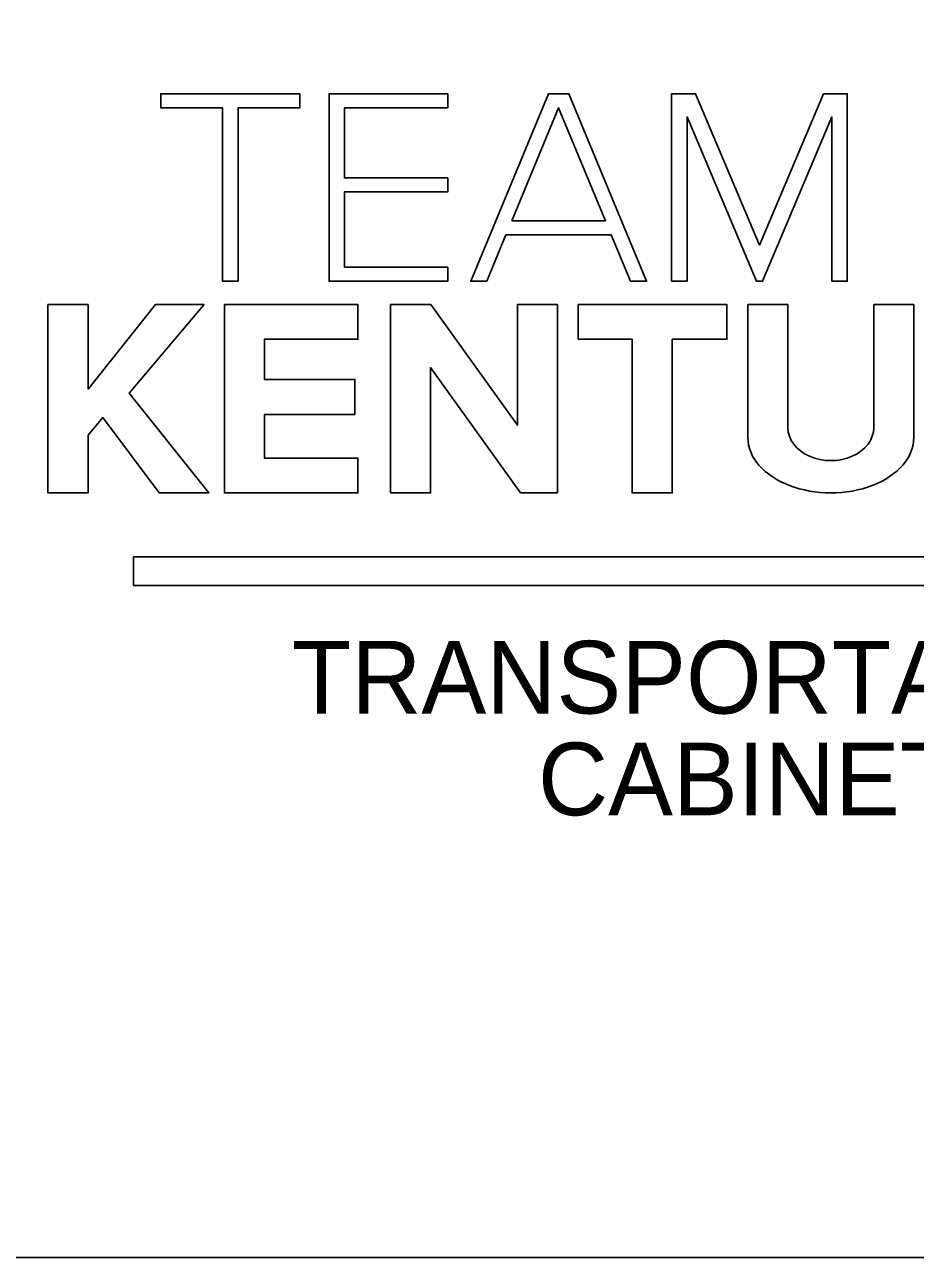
# Model space of a CAD drawing. Extents: x 0 to 36, y 0 to 22.
# Drawn here: x 8.324 to 8.818, y 0.5 to 1.184 of the extents above; entities that cross this region are included whole.
import ezdxf

# ---------------------------------------------------------------- set-up
doc = ezdxf.new("R2010")
doc.units = 0
doc.layers.add('SB_PL_SBL0_PR', color=7, linetype='Continuous')
doc.layers.add('SB_PL_SBL4_PR', color=7, linetype='Continuous')

msp = doc.modelspace()

# ---------------------------------------------------------------- linework, layer by layer
at = {"layer": 'SB_PL_SBL0_PR'}
for points in [[(8.44243, 1.04201), (8.43388, 1.04201), (8.43388, 1.1383), (8.39953, 1.1383), (8.39953, 1.14612), (8.47678, 1.14612), (8.47678, 1.1383), (8.44243, 1.1383)], [(8.50153, 1.04983), (8.55883, 1.04983), (8.55883, 1.04201), (8.49299, 1.04201), (8.49299, 1.14612), (8.55883, 1.14612), (8.55883, 1.1383), (8.50153, 1.1383), (8.50153, 1.09939), (8.55883, 1.09939), (8.55883, 1.09158), (8.50153, 1.09158)], [(8.66035, 1.04201), (8.64966, 1.06779), (8.59114, 1.06779), (8.58046, 1.04201), (8.57158, 1.04201), (8.61473, 1.14612), (8.62608, 1.14612), (8.66922, 1.04201)], [(8.76739, 1.14612), (8.78067, 1.14612), (8.78067, 1.04201), (8.77212, 1.04201), (8.77212, 1.13323), (8.73361, 1.04201), (8.73021, 1.04201), (8.6917, 1.13323), (8.6917, 1.04201), (8.68315, 1.04201), (8.68315, 1.14612), (8.69643, 1.14612), (8.73191, 1.06208)], [(8.59438, 1.0756), (8.64642, 1.0756), (8.6204, 1.13839)], [(8.42371, 1.0291), (8.38206, 0.97986), (8.42617, 0.92451), (8.39874, 0.92451), (8.36734, 0.96631), (8.35916, 0.95664), (8.35916, 0.92451), (8.33692, 0.92451), (8.33692, 1.0291), (8.35916, 1.0291), (8.35916, 0.98213), (8.39663, 1.0291)], [(8.45712, 0.96806), (8.45712, 0.94377), (8.50894, 0.94377), (8.50894, 0.92451), (8.43488, 0.92451), (8.43488, 1.0291), (8.50894, 1.0291), (8.50894, 1.00984), (8.45712, 1.00984), (8.45712, 0.98746), (8.5073, 0.98746), (8.5073, 0.96806)], [(8.59925, 0.92451), (8.54933, 0.99408), (8.54933, 0.92451), (8.52709, 0.92451), (8.52709, 1.0291), (8.54941, 1.0291), (8.5975, 0.9621), (8.5975, 1.0291), (8.61974, 1.0291), (8.61974, 0.92451)], [(8.68346, 1.00984), (8.68346, 0.92451), (8.66122, 0.92451), (8.66122, 1.00984), (8.63129, 1.00984), (8.63129, 1.0291), (8.71379, 1.0291), (8.71379, 1.00984)], [(8.38447, 0.8731), (9.08899, 0.8731), (9.08899, 0.8889), (8.38447, 0.8889)]]:
    msp.add_lwpolyline(points, close=True, dxfattribs=at)
for points in [[(8.72546, 0.95527), (8.72546, 1.0291), (8.7477, 1.0291), (8.7477, 0.96067)], [(8.79535, 0.96067), (8.79535, 1.0291), (8.81759, 1.0291), (8.81759, 0.95527)]]:
    msp.add_lwpolyline(points, dxfattribs=at)
for centre, major_axis, ratio in [((8.77153, 0.96067), (-0.02382, 0), 0.766361), ((8.77153, 0.95527), (-0.04606, 0), 0.667906)]:
    msp.add_ellipse(centre, major_axis=major_axis, ratio=ratio, start_param=0, end_param=3.141593, dxfattribs=at)
at = {"layer": 'SB_PL_SBL4_PR'}
msp.add_lwpolyline([(2.50001, 0.5), (35.5002, 0.5), (35.5002, 21.50012), (2.50001, 21.50012)], close=True, dxfattribs=at)

# ---------------------------------------------------------------- texts
at = {"layer": 'SB_PL_SBL0_PR'}
for s, height, p in [('TRANSPORTATION', 0.0403418, (8.47231, 0.80197)), ('CABINET', 0.040342, (8.60894, 0.74549))]:
    msp.add_text(s, height=height, dxfattribs=at).set_placement(p)

doc.saveas('drawing.dxf')
